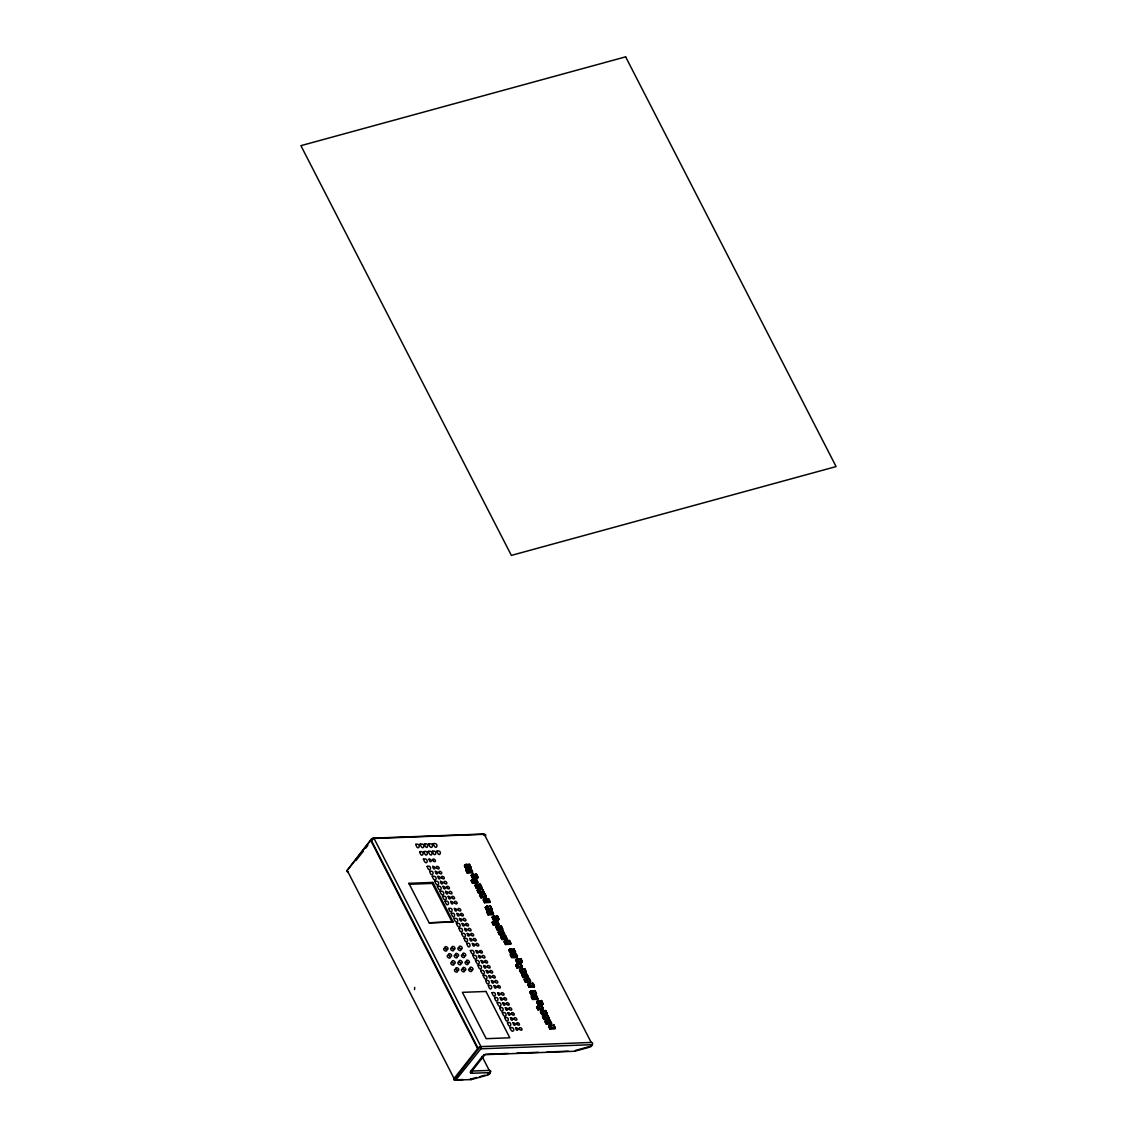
<?xml version="1.0" encoding="UTF-8"?>
<svg xmlns="http://www.w3.org/2000/svg" width="1137" height="1137" viewBox="0 0 1137 1137"><rect width="100%" height="100%" fill="white"/><g stroke="black" fill="none" stroke-linecap="round" stroke-linejoin="round"><path stroke-width="1.5" d="M480.88 1048.811L591.354 1044.704A2.16 0.995 -27.2 0 1 591.723 1045.713A2.16 0.995 -27.2 0 1 590.004 1047.049L574.725 1051.256L486.338 1054.61A3.951 1.819 -27.2 0 0 482.06 1056.799L470.661 1071.267A3.951 1.819 -27.2 0 0 471.656 1073.257L489.379 1072.646A2.089 0.966 -27.2 0 1 489.749 1073.626A2.089 0.966 -27.2 0 1 488.086 1074.92L471.173 1079.582L455.838 1080.022L480.88 1048.811L480.965 1046.608L374.03 838.438L371.643 838.694L347.993 869.507M477.568 878.006L475.82 874.14A2.729 1.265 -27.2 0 1 473.461 874.225L471.159 875.547L472.523 878.205L477.568 878.006L477.17 876.783A2.729 1.265 -27.2 0 1 474.825 876.883L472.523 878.205M471.173 880.678L476.218 880.493L475.834 879.271A2.729 1.265 -27.2 0 1 473.475 879.356L471.173 880.678L472.537 883.335L477.583 883.151L477.199 881.928A2.729 1.265 -27.2 0 1 474.84 882.014L472.537 883.335M482.529 889.248L483.595 892.687L478.464 893L477.099 890.342L479.402 889.02A2.729 1.265 -27.2 0 0 481.761 888.921L483.793 892.332M484.959 894.123L484.177 893.696A2.729 1.265 -27.2 0 1 481.832 893.781L479.53 895.103M480.88 897.761L485.925 897.576L485.542 896.354A2.729 1.265 -27.2 0 1 483.197 896.439L480.88 897.761L479.643 894.961M497.281 916.948L496.727 915.967A2.729 1.265 -27.2 0 1 494.382 916.052L492.065 917.374L493.43 920.032L498.475 919.847L498.091 918.625A2.729 1.265 -27.2 0 1 495.746 918.71L493.43 920.032M498.731 924.623L496.741 921.098A2.729 1.265 -27.2 0 1 494.396 921.197L492.094 922.519L493.458 925.177L498.489 924.978L498.105 923.756A2.729 1.265 -27.2 0 1 495.76 923.841L493.458 925.177M516.98 962.783L519.282 961.461A2.729 1.265 -27.2 0 0 521.627 961.376L522.025 962.598L516.98 962.783L515.615 960.14L517.918 958.804A2.729 1.265 -27.2 0 0 520.277 958.718L520.746 959.827M520.973 964.617L520.291 963.863A2.729 1.265 -27.2 0 1 517.932 963.949L515.63 965.27L516.994 967.928L522.039 967.729L521.656 966.507A2.729 1.265 -27.2 0 1 519.296 966.606L516.994 967.928M541.681 1006.799L541.198 1005.691A2.729 1.265 -27.2 0 1 538.853 1005.776L536.55 1007.098L537.915 1009.755L542.946 1009.571L542.562 1008.348A2.729 1.265 -27.2 0 1 540.217 1008.434L537.915 1009.755M547.508 1016.563L547.124 1015.341A2.729 1.265 -27.2 0 1 544.779 1015.44L542.463 1016.762L543.827 1019.406L548.873 1019.221L548.489 1017.999A2.729 1.265 -27.2 0 1 546.144 1018.084L543.827 1019.406M551.687 1023.186L550.919 1022.774A2.729 1.265 -27.2 0 1 548.56 1022.859C545.874 1025.631 543.244 1020.429 547.195 1020.202A2.729 1.265 -27.2 0 0 549.555 1020.116L551.303 1023.996L546.257 1024.181M414.536 989.574L414.692 987.385M471.997 1073.257L472.168 1071.054A2.373 1.094 -27.2 0 1 471.272 1070.798M471.116 867.318L470.391 866.891A2.729 1.265 -27.2 0 1 468.046 866.977C465.275 869.691 462.631 864.546 466.682 864.319A2.729 1.265 -27.2 0 0 469.027 864.234L470.69 868.114L465.644 868.298M467.264 872.932L469.553 871.724A2.729 1.265 -27.2 0 0 471.912 871.638L472.21 872.861L467.165 873.06L465.9 870.288L468.202 869.08A2.729 1.265 -27.2 0 0 470.547 868.981L471.272 869.222M480.098 885.169L479.686 884.103A2.729 1.265 -27.2 0 1 477.341 884.188L474.939 885.51L476.304 888.168L481.349 887.983L481.05 886.746A2.729 1.265 -27.2 0 1 478.691 886.846L476.304 888.168M484.874 899.95L488.228 899.822L487.929 898.6A2.729 1.265 -27.2 0 1 485.584 898.685L483.182 900.021L484.547 902.679L489.592 902.48L489.294 901.257A2.729 1.265 -27.2 0 1 486.949 901.343L484.547 902.679M490.601 906.701L489.948 906.061A2.729 1.265 -27.2 0 1 487.588 906.146L485.201 907.482L486.565 910.14L491.61 909.941L491.312 908.719A2.729 1.265 -27.2 0 1 488.953 908.804L486.565 910.14M491.752 912.045L491.454 910.822A2.729 1.265 -27.2 0 1 489.109 910.908L486.721 912.229M501.318 926.357L500.593 925.93A2.729 1.265 -27.2 0 1 498.248 926.015L495.86 927.351L500.891 927.152L501.318 926.357L502.625 929.227L497.224 929.995L496.059 927.11L497.224 929.995M502.653 929.114L501.957 928.588A2.729 1.265 -27.2 0 1 499.612 928.673L497.423 929.753M509.149 941.663L508.85 940.427A2.729 1.265 -27.2 0 1 506.491 940.526L504.103 941.848M505.468 944.506L507.855 943.17A2.729 1.265 -27.2 0 0 510.215 943.085L510.612 944.193L505.468 944.506L504.203 941.734M515.573 951.896L514.848 951.47A2.729 1.265 -27.2 0 1 512.503 951.57C509.717 954.298 507.088 949.125 511.138 948.912A2.729 1.265 -27.2 0 0 513.483 948.827L515.146 952.707L510.101 952.891M510.257 954.995L512.645 953.659A2.729 1.265 -27.2 0 0 515.004 953.573L515.487 954.568M524.868 969.008L525.905 972.448L520.76 972.76L519.495 969.975L521.798 968.767A2.729 1.265 -27.2 0 0 524.143 968.681L526.118 972.092M520.76 972.76L523.148 971.424A2.729 1.265 -27.2 0 0 525.507 971.339L526.204 971.865M533.111 983.519L534.049 987.072L533.75 985.85A2.729 1.265 -27.2 0 1 531.405 985.935C528.662 988.749 526.09 983.434 530.041 983.278A2.729 1.265 -27.2 0 0 532.386 983.192L534.418 986.49M534.958 991.521L534.404 990.654A2.729 1.265 -27.2 0 1 532.045 990.739L529.657 992.061L531.022 994.719L536.067 994.534L535.769 993.312A2.729 1.265 -27.2 0 1 533.409 993.397L531.022 994.719M476.574 874.666L477.895 877.423M476.588 879.796L477.924 882.568M486.295 896.88L484.959 894.023M504.785 933.946L504.032 933.406A2.729 1.265 -27.2 0 1 501.687 933.505C499.015 936.078 496.471 931.089 500.323 930.848A2.729 1.265 -27.2 0 0 502.668 930.762L504.416 934.628L499.37 934.827M507.216 938.707L506.462 938.181A2.729 1.265 -27.2 0 1 504.103 938.267C501.431 940.867 498.972 935.879 502.739 935.609A2.729 1.265 -27.2 0 0 505.098 935.524L506.846 939.404L501.801 939.588M521.044 964.389L522.38 967.146M528.335 976.697L527.568 976.171A2.729 1.265 -27.2 0 1 525.223 976.257C522.551 978.858 520.021 973.855 523.859 973.599A2.729 1.265 -27.2 0 0 526.218 973.514L527.966 977.394L522.921 977.578M525.337 982.354L530.382 982.155L529.998 980.933A2.729 1.265 -27.2 0 1 527.653 981.018C524.996 983.732 522.437 978.602 526.289 978.374A2.729 1.265 -27.2 0 0 528.634 978.275L529.117 979.383M543.301 1003.744L542.548 1003.204A2.729 1.265 -27.2 0 1 540.203 1003.303C537.545 1006.074 534.987 1000.844 538.839 1000.645A2.729 1.265 -27.2 0 0 541.184 1000.56L542.932 1004.426L537.886 1004.625M547.878 1015.881L549.171 1018.752M549.938 1021.339L550.265 1020.159M469.325 865.456L469.737 864.376M480.382 884.629L481.704 887.4M490.644 906.601L491.923 909.472M488.071 914.887L493.117 914.702L492.818 913.466A2.729 1.265 -27.2 0 1 490.473 913.565L488.071 914.887L486.807 912.116M513.91 949.892L514.151 948.869M517.065 956.757L516.369 956.231A2.729 1.265 -27.2 0 1 514.009 956.316C506.562 958.15 522.579 959.088 515.729 953.9M535.101 991.18L536.465 993.837M537.972 998.599L537.275 998.059A2.729 1.265 -27.2 0 1 534.93 998.144C532.159 1000.944 529.515 995.685 533.566 995.5A2.729 1.265 -27.2 0 0 535.911 995.401L537.574 999.281L532.528 999.48M541.667 1014.588L546.712 1014.403L546.414 1013.166A2.729 1.265 -27.2 0 1 544.069 1013.266C541.297 1015.782 538.753 1010.85 542.704 1010.608A2.729 1.265 -27.2 0 0 545.049 1010.523L547.139 1013.394M553.719 1026.1L553.975 1025.077L554.97 1028.9L549.924 1029.084L548.659 1026.313L550.948 1025.105A2.729 1.265 -27.2 0 0 553.307 1025.02L554.003 1025.162M483.836 892.218L483.111 891.579A2.729 1.265 -27.2 0 1 480.766 891.664L478.464 893M503.151 931.857L503.378 930.805M505.482 936.746L505.809 935.58M541.809 1001.413L541.894 1000.603M469.695 864.873L471.002 867.645L469.027 864.234M493.486 914.12L492.179 911.149M514.151 949.466L515.544 952.01M515.658 954.213L516.923 957.098M537.574 999.281L536.593 995.458M546.712 1014.403L545.732 1010.566M553.961 1025.659L555.325 1028.317L554.017 1025.247M490.559 1070.912L489.535 1073.911L487.546 1074.437A3.667 1.691 -27.2 0 0 488.285 1074.081M505.78 936.277L507.145 938.935M541.866 1001.299L543.173 1004.07M551.601 1023.513L550.308 1020.642M532.997 983.946L534.305 986.717M536.536 996.154L537.943 998.698M476.446 875.007L477.796 877.65M486.167 897.221L484.902 894.336M520.888 959.585L522.309 962.129M510.769 943.952L509.461 941.194M507.017 939.162L505.098 935.524M528.136 977.152L526.218 973.514M408.865 883.321L409.405 884.273L432.273 883.421L432.87 882.411L453.166 921.908L429.146 922.818L408.865 883.321L432.87 882.411M493.302 914.461L492.079 911.576M546.812 1014.275L545.049 1010.523M498.006 932.169L499.569 934.586M536.522 1001.967L538.085 1004.383M347.823 871.709A2.345 1.08 -27.2 0 1 347.14 870.331L371.088 839.945A2.345 1.08 -27.2 0 1 374.03 838.438L484.263 834.288A3.738 1.72 -27.2 0 1 485.499 836.093M355.895 860.61L363.485 850.973M365.659 848.216L367.82 845.459M371.074 841.337L373.249 838.58M456.193 1080.15L454.757 1079.88A2.345 1.08 -27.2 0 1 454.075 1078.516L478.009 1048.115A2.345 1.08 -27.2 0 1 480.965 1046.608L591.197 1042.458A3.738 1.72 -27.2 0 1 592.05 1044.775M454.146 1079.795L480.184 1046.751M470.562 1072.831L484.49 1055.15M465.8 870.402L470.846 870.217M540.317 1011.93L541.88 1014.346M549.924 1029.084L552.312 1027.763A2.729 1.265 -27.2 0 0 554.671 1027.677L555.368 1027.82M472.651 883.193L471.372 880.45M517.108 967.772L515.828 965.029M485.3 907.354L486.664 910.012M531.121 994.605L529.87 991.834M493.629 919.79L492.506 916.905M493.643 924.935L492.392 922.164M502 939.361L500.749 936.575M523.105 977.337L521.855 974.565M486.92 911.988L488.285 914.645M471.457 875.192L472.821 877.849M481.193 897.406L479.956 894.634M517.278 962.428L516.042 959.656M511.948 957.283L510.712 954.511M485.655 906.999L487.02 909.657M496.3 926.868L497.665 929.526M531.476 994.25L530.24 991.478M542.122 1014.105L540.899 1011.333M510.698 952.294L509.475 949.523M492.918 916.564L494.282 919.222M538.739 1003.8L537.531 1001.043M538.767 1008.945L537.559 1006.188M533.424 998.656L532.215 995.898M481.889 896.837L480.695 894.08M530.212 986.234L529.018 983.477M589.435 1046.58L575.237 1050.517M476.716 1077.464L469.993 1079.297L471.173 1079.582M480.07 1076.554L485.115 1075.176M372.68 838.168L483.154 834.061A2.16 0.995 -27.2 0 1 483.523 835.07M453.166 921.908L429.146 922.818M529.003 987.257L534.049 987.072M485.357 1054.297L508.296 1053.43M517.108 1053.104L538.284 1052.308M547.096 1051.981L568.273 1051.185M472.168 1071.054L489.251 1070.414A3.667 1.691 -27.2 0 1 489.592 1073.186M454.757 1079.88L463.228 1079.553M497.395 915.939L498.859 918.852M497.409 921.084L498.887 924.083M541.866 1005.662L543.33 1008.576M488.555 898.571L490.019 901.584M492.079 910.794L493.543 913.707M484.263 834.288L591.197 1042.458M520.945 958.704L522.38 961.518M521.044 959.045L522.352 962.016M533.011 983.164L534.475 986.077M520.277 958.718L521.627 961.376M476.488 874.111L477.952 877.11M524.768 968.667L526.232 971.666M532.386 983.192L534.177 986.916M541.184 1000.56L543.031 1004.312M541.567 1001.782L542.932 1004.426M475.82 874.14L477.654 877.892M488.654 899.026L489.962 901.897M497.509 916.294L498.816 919.264M529.302 978.261L530.752 981.458M553.307 1025.02L554.671 1027.677M487.929 898.6L489.848 902.124M497.409 916.72L498.717 919.492M509.475 940.413L510.939 943.412M524.143 968.681L525.905 972.448L524.441 969.904M526.928 974.153L528.25 976.925M545.774 1010.75L547.11 1013.707M480.311 884.074L481.775 887.073M496.727 915.967L498.575 919.719M509.561 940.853L510.868 943.724M513.483 948.827L514.848 951.47M528.634 978.275L529.998 980.933M535.03 990.625L536.493 993.624M545.717 1011.163L546.968 1014.048M547.792 1015.327L549.256 1018.425M482.429 888.907L483.865 891.721M484.845 893.668L486.295 896.482M497.111 917.189L498.475 919.847M515.63 953.545L517.065 956.373M520.959 963.835L522.423 966.834M526.687 974.622L528.051 977.266M479.686 884.103L481.605 887.627M501.218 925.902L502.682 928.915M508.85 940.427L510.215 943.085M534.404 990.654L535.769 993.312M547.124 1015.341L549.043 1018.979M549.555 1020.116L550.919 1022.774M480.169 885.083L481.463 887.826M517.918 958.804L519.282 961.461M481.761 888.921L483.111 891.579M484.177 893.696L486.025 897.448M490.573 906.047L492.023 909.145M501.218 926.683L502.511 929.455M515.004 953.573L516.781 957.297M520.291 963.863L521.656 966.507M541.979 1006.018L543.287 1008.988M471.173 868.966L472.637 871.965M476.502 879.242L477.966 882.355M500.593 925.93L502.383 929.654M503.393 931.402L504.657 934.273M515.303 954.796L516.667 957.453M517.292 958.832L518.657 961.49M530.041 983.278L531.405 985.935M538.839 1000.645L540.203 1003.303M471.258 869.407L472.566 872.278M489.948 906.061L491.795 909.699L490.36 907.141M502.668 930.762L504.032 933.406M517.122 958.917L518.486 961.575L516.951 959.017M535.911 995.401L537.702 999.139M541.198 1005.691L542.562 1008.348M471.159 869.748L472.466 872.505M473.461 874.225L474.825 876.883M505.567 936.632L506.846 939.404M529.373 983.306L530.737 985.964M539.578 1003.317L538.213 1000.659L539.393 1003.402M550.948 1025.105L552.312 1027.763M470.547 868.981L472.324 872.719M475.834 879.271L477.199 881.928M485.584 898.685L486.949 901.343M497.523 921.524L498.83 924.395M516.781 959.116L518.145 961.76M521.798 968.767L523.148 971.424M529.188 983.391L530.553 986.049M472.836 874.254L474.2 876.897M494.382 916.052L495.746 918.71M511.138 948.912L512.503 951.57M516.624 959.216L517.832 961.973M523.859 973.599L525.223 976.257M526.289 978.374L527.653 981.018M537.858 1000.844L539.222 1003.502M550.28 1025.133L551.644 1027.791M472.665 874.339L474.03 876.982M491.454 910.822L492.818 913.466M496.741 921.098L498.589 924.864M516.312 959.429L517.676 962.087M521.116 968.795L522.48 971.453M528.847 983.576L530.055 986.333M537.702 1000.944L539.066 1003.601M542.704 1010.608L544.069 1013.266M551.473 1027.876L550.109 1025.219L551.303 1027.962M472.495 874.424L473.859 877.082M477.341 884.188L478.691 886.846M484.916 898.713L486.281 901.371M493.756 916.081L495.121 918.739M497.125 922.32L498.489 924.978M506.491 940.526L507.855 943.17M516.17 959.543L517.534 962.2M520.945 968.88L522.309 971.538M528.534 983.789L529.899 986.447M532.045 990.739L533.409 993.397M544.779 1015.44L546.144 1018.084M547.195 1020.202L548.56 1022.859M472.324 874.524L473.532 877.281M484.746 898.798L486.096 901.456M493.572 916.166L494.936 918.824M510.47 948.94L511.835 951.584M520.774 968.98L522.139 971.638M523.063 973.713L524.598 976.285M525.493 978.474L527.028 981.046M528.378 983.903L529.743 986.546M537.375 1001.157L538.597 1003.914M542.036 1010.637L543.401 1013.28M549.768 1025.403L551.132 1028.061M466.682 864.319L468.046 866.977M472.011 874.737L473.376 877.38M479.402 889.02L480.766 891.664M481.832 893.781L483.197 896.439M484.561 898.898L485.755 901.641M493.401 916.251L494.766 918.909M505.823 940.541L507.187 943.198M510.3 949.025L511.65 951.669M512.645 953.659L514.009 956.316M515.8 959.898L517.093 962.641M517.932 963.949L519.296 966.606M520.604 969.079L521.812 971.837M522.892 973.798L524.256 976.456M525.322 978.573L526.687 981.231M529.6 986.66L528.236 984.017L529.33 986.902M537.09 1001.37L538.455 1004.028M541.866 1010.722L543.23 1013.365M549.597 1025.517L550.805 1028.274M471.855 874.836L473.219 877.494M476.659 884.216L478.023 886.86M484.234 899.097L485.598 901.74M493.245 916.351L494.609 919.009M498.248 926.015L499.612 928.673M505.652 940.626L507.017 943.284M510.115 949.111L511.309 951.868M520.277 969.278L521.641 971.936M522.722 973.897L524.086 976.555M525.152 978.673L526.516 981.33M531.377 990.768L532.741 993.425M536.962 1001.484L538.199 1004.269M541.681 1010.807L543.045 1013.465M544.154 1015.455L545.518 1018.112M546.57 1020.23L547.935 1022.874M549.299 1025.73L550.663 1028.388M471.713 874.95L472.949 877.721M476.488 884.302L477.853 886.945M478.776 889.035L480.141 891.692M481.207 893.81L482.571 896.468M484.078 899.196L485.442 901.854M487.588 906.146L488.953 908.804M500.323 930.848L501.687 933.505M502.739 935.609L504.103 938.267M505.482 940.725L506.846 943.383M509.788 949.31L511.153 951.967M511.977 953.687L513.341 956.345M517.307 963.977L518.671 966.621M520.135 969.392L521.499 972.05L519.993 969.506M523.93 976.655L522.11 974.338M524.981 978.772L526.346 981.43M527.852 984.358L529.217 987.015M531.206 990.853L532.571 993.511M533.566 995.5L534.93 998.144M538.853 1005.776L540.217 1008.434M541.525 1010.907L542.889 1013.564M543.969 1015.54L545.163 1018.297M546.4 1020.315L547.593 1023.058M549.143 1025.844L550.507 1028.502M465.843 864.433L467.378 867.005M476.318 884.387L477.512 887.144M478.606 889.12L479.97 891.778M481.036 893.895L482.401 896.553M483.921 899.31L485.286 901.968M492.776 916.678L494.14 919.321L492.634 916.792M497.58 926.044L498.944 928.702M505.311 940.825L506.505 943.582M509.632 949.423L510.996 952.067M511.806 953.772L513.171 956.43M517.136 964.062L518.5 966.706M524.839 978.886L526.047 981.643M531.036 990.938L532.4 993.596M541.354 1011.006L542.562 1013.763M543.642 1015.739L545.007 1018.382M546.058 1020.5L547.423 1023.158M549.015 1025.958L550.251 1028.729L548.759 1026.199M465.658 864.518L467.023 867.176M468.202 869.08L469.553 871.724M471.358 875.305L472.637 878.048M473.475 879.356L474.84 882.014M475.991 884.586L477.355 887.244M478.435 889.219L479.8 891.877M480.866 893.98L482.23 896.638M483.779 899.424L485.002 902.195M497.409 926.129L498.773 928.787L497.239 926.214M504.984 941.038L506.349 943.682M511.636 953.872L513 956.515M516.965 964.148L518.33 966.805M519.851 969.619L521.087 972.391M524.541 979.099L525.905 981.757M530.865 991.038L532.059 993.795M538.227 1005.804L539.592 1008.462M541.041 1011.219L542.406 1013.877M543.472 1015.838L544.836 1018.496M545.902 1020.6L547.267 1023.257L545.746 1020.713M465.502 864.617L466.852 867.275M477.185 887.343L475.82 884.7L477.043 887.457M478.265 889.319L479.629 891.962M483.509 899.651L484.874 902.309M486.92 906.175L488.285 908.833M499.513 930.961L501.062 933.52M501.943 935.723L503.478 938.295M504.842 941.138L506.207 943.795M509.333 949.637L510.556 952.408M511.465 953.957L512.83 956.615M516.795 964.247L518.003 967.004M519.609 969.861L520.973 972.519M521.982 974.452L523.347 977.109M524.413 979.213L525.777 981.871M530.538 991.251L531.903 993.909M532.727 995.6L534.262 998.172M538.057 1005.89L539.421 1008.547M543.315 1015.938L544.68 1018.596M465.331 864.731L466.696 867.375M467.52 869.094L468.885 871.752M472.85 879.384L474.214 882.042M478.108 889.418L479.317 892.175M480.539 894.179L481.733 896.951M483.396 899.779L484.646 902.551M486.75 906.26L487.944 909.017M489.109 910.908L490.473 913.565M492.264 917.147L493.557 919.876M494.396 921.197L495.76 923.841M497.068 926.314L498.262 929.071M499.342 931.047L500.706 933.704M501.772 935.822L503.137 938.466M504.686 941.251L505.922 944.023M510.428 952.536L509.063 949.878L510.2 952.763M511.309 954.071L512.503 956.828M516.482 964.46L517.847 967.118M524.285 979.341L525.536 982.112M530.396 991.365L531.761 994.008M532.542 995.699L533.907 998.357M537.886 1005.975L539.251 1008.633M540.757 1011.461L541.994 1014.232M543.173 1016.052L544.396 1018.823L542.903 1016.279M545.604 1020.827L546.826 1023.584M465.175 864.831L466.54 867.488M467.35 869.194L468.714 871.837M472.679 879.469L474.044 882.127M475.536 884.913L476.758 887.684M479.16 892.289L477.796 889.631L479.018 892.403M480.226 894.407L481.591 897.05M486.409 906.459L487.773 909.103M496.741 926.527L498.105 929.185M499.186 931.146L500.55 933.804M501.602 935.907L502.966 938.565M504.43 941.493L505.794 944.136M510.996 954.284L512.361 956.942M516.34 964.574L517.705 967.217M532.386 995.799L533.75 998.442M537.716 1006.074L539.08 1008.732M545.319 1021.054L546.684 1023.698M465.019 864.944L466.241 867.716M467.179 869.279L468.543 871.937M472.509 879.569L473.703 882.312M475.266 885.154L476.63 887.812M480.084 894.521L481.448 897.164M486.252 906.559L487.602 909.216M488.441 910.936L489.805 913.579M493.771 921.212L495.135 923.869M496.585 926.641L497.949 929.299M499.015 931.246L500.379 933.903M501.445 936.021L502.81 938.665M504.316 941.607L505.667 944.264M510.854 954.398L512.204 957.056M516.198 964.688L517.42 967.445M529.984 991.706L531.349 994.363M542.775 1016.407L544.026 1019.178L542.591 1016.606M545.206 1021.168L546.456 1023.94M464.735 865.172L466.099 867.829M467.009 869.379L468.202 872.136M472.182 879.768L473.546 882.411M475.152 885.268L476.403 888.054M477.526 889.859L478.762 892.63M486.082 906.658L487.446 909.316M488.27 911.021L489.635 913.679M493.6 921.297L494.965 923.955M498.859 931.359L500.081 934.117M501.289 936.121L502.511 938.892M515.942 964.915L517.307 967.573M532.059 995.998L533.267 998.769M537.247 1006.401L538.611 1009.059M545.007 1021.381L546.371 1024.025M464.607 865.285L465.857 868.057M466.682 869.592L468.046 872.235M472.026 879.867L473.39 882.525M477.284 890.1L478.578 892.843M479.715 894.862L481.079 897.519M485.94 906.772L487.148 909.543M488.086 911.107L489.45 913.764M493.43 921.396L494.794 924.054M496.173 926.982L497.537 929.64M499.939 934.23L498.575 931.573L499.683 934.472M501.005 936.348L502.369 939.006M510.47 954.753L511.821 957.397M531.761 996.225L533.125 998.883M538.469 1009.173L537.105 1006.515L538.213 1009.4M464.379 865.527L465.744 868.185M466.54 869.691L467.904 872.349M471.883 879.981L473.248 882.639M487.929 911.206L489.294 913.864M493.259 921.496L494.453 924.253M500.863 936.462L502.227 939.119M510.357 954.867L511.622 957.638M531.619 996.339L532.983 998.997M466.397 869.805L467.748 872.463M471.741 880.095L472.964 882.866L471.485 880.322M485.527 907.127L486.892 909.771M487.759 911.306L488.967 914.077M492.946 921.695L494.311 924.353M531.491 996.467L532.741 999.238M536.735 1006.87L538.028 1009.613M466.255 869.919L467.492 872.69M487.446 911.533L488.811 914.176L487.304 911.647M492.79 921.809L494.154 924.466M531.263 996.694L532.628 999.352M466.014 870.16L467.378 872.818M492.648 921.922L493.884 924.694M487.162 911.76L488.398 914.532M492.278 922.278L493.572 925.021M432.273 883.421L451.972 921.766M371.088 839.945L478.009 1048.115M482.031 1056.372L489.251 1070.414M370.705 840.428L477.625 1048.612M347.14 870.331L454.075 1078.516M483.722 1054.781A2.373 1.094 -27.2 0 1 484.291 1054.525M591.538 1045.301A3.738 1.72 -27.2 0 1 590.913 1045.784M457.145 970.302A1.791 1.109 38.2 0 1 456.946 972.092A1.791 1.109 38.2 0 1 454.672 970.884A1.791 1.109 38.2 0 1 455.269 969.307M450.167 956.629A1.791 1.109 38.2 0 1 449.385 958.093A1.791 1.109 38.2 0 1 447.296 956.487A1.791 1.109 38.2 0 1 448.447 955.307M446.344 949.267A1.791 1.109 38.2 0 1 445.917 951.101A1.791 1.109 38.2 0 1 443.672 949.381A1.791 1.109 38.2 0 1 445.263 948.443M453.791 963.664A1.791 1.109 38.2 0 1 452.867 965.114A1.791 1.109 38.2 0 1 450.849 963.295A1.791 1.109 38.2 0 1 452.469 962.485M464.379 970.401A1.791 1.109 38.2 0 1 463.47 971.851A1.791 1.109 38.2 0 1 461.451 970.017A1.791 1.109 38.2 0 1 463.057 969.207M460.926 963.778A1.791 1.109 38.2 0 1 459.476 964.759A1.791 1.109 38.2 0 1 457.856 962.698A1.791 1.109 38.2 0 1 459.874 962.428M453.038 948.67A1.791 1.109 38.2 0 1 453.251 950.774A1.791 1.109 38.2 0 1 450.806 949.48A1.791 1.109 38.2 0 1 451.858 948.059M457.316 956.729A1.791 1.109 38.2 0 1 456.122 957.795A1.791 1.109 38.2 0 1 454.26 956.103A1.791 1.109 38.2 0 1 455.44 955.037M471.343 969.762A1.791 1.109 38.2 0 1 470.917 971.581A1.791 1.109 38.2 0 1 468.671 969.861A1.791 1.109 38.2 0 1 470.263 968.937M467.989 963.138A1.791 1.109 38.2 0 1 467.08 964.588A1.791 1.109 38.2 0 1 465.061 962.755A1.791 1.109 38.2 0 1 466.667 961.945M460.542 948.741A1.791 1.109 38.2 0 1 460.357 950.532A1.791 1.109 38.2 0 1 458.083 949.324A1.791 1.109 38.2 0 1 458.68 947.746M464.507 956.459A1.791 1.109 38.2 0 1 463.455 957.539A1.791 1.109 38.2 0 1 461.551 956.075A1.791 1.109 38.2 0 1 462.262 954.739M415.801 844.308C417.805 852.75 422.452 842.887 415.801 844.308M420.15 844.151C422.85 852.864 427.086 842.673 420.15 844.151M419.61 851.741C421.898 860.24 426.048 850.22 419.638 851.67M424.442 843.995C427.114 852.679 430.212 841.877 424.442 843.995M423.959 851.57C426.005 860.027 430.525 850.135 423.973 851.542M423.39 859.117C426.489 868.014 430.127 857.54 423.405 859.075M428.649 843.825C431.364 852.523 435.784 842.574 428.649 843.796M428.251 851.414C431.662 860.396 434.604 849.737 428.308 851.315M427.128 866.394C429.758 875.035 433.211 864.518 427.142 866.351M433.169 843.654C436.267 852.551 439.891 842.076 433.183 843.626M429.687 871.354C431.776 879.839 436.111 869.762 429.687 871.354M432.458 851.258C434.86 859.842 438.584 849.41 432.458 851.258M432.273 876.385C435.087 885.154 439.365 875.049 432.287 876.357M436.978 851.087C438.981 859.529 443.544 849.595 436.978 851.087M434.831 881.374C437.844 890.228 441.639 879.867 434.846 881.331M437.39 886.363C440.36 895.16 444.212 884.941 437.418 886.291M439.962 891.365C442.876 900.12 446.784 890.001 440.019 891.28M442.549 896.382C445.363 905.151 449.328 894.819 442.549 896.382M445.107 901.385C447.481 909.955 451.488 899.694 445.107 901.385M448.76 908.491C450.963 917.033 455.042 906.8 448.774 908.449M451.304 913.437C453.762 922.079 457.316 911.519 451.304 913.437M453.89 918.483C456.69 927.209 460.897 917.189 453.919 918.412M456.449 923.471C459.547 932.312 463.015 921.908 456.477 923.4M459.007 928.446C461.21 936.945 465.573 926.953 459.021 928.417M461.594 933.463C464.635 942.317 468.401 931.999 461.622 933.406M464.166 938.48C466.17 946.922 470.732 936.987 464.166 938.48M466.738 943.483C469.254 952.11 472.694 941.55 466.738 943.44M470.363 950.56C473.475 959.443 476.801 948.784 470.363 950.56M472.921 955.521C475.735 964.261 479.97 954.227 472.949 955.45M475.508 960.552C478.663 969.477 482.131 958.946 475.522 960.523M478.066 965.54C480.127 973.968 484.732 964.219 478.094 965.469M480.624 970.529C483.95 979.525 487.077 968.795 480.638 970.486M483.197 975.546C486.181 984.344 490.019 974.125 483.225 975.475M485.783 980.563C487.83 989.019 492.349 979.113 485.783 980.52M488.341 985.552C490.402 994.036 494.808 983.988 488.341 985.552M492.008 992.7C494.382 1001.271 498.39 991.009 492.008 992.7M494.552 997.661C496.556 1006.089 501.119 996.154 494.552 997.661M497.153 1002.692C499.996 1011.461 504.117 1001.313 497.167 1002.663M499.712 1007.68C501.9 1016.165 506.278 1006.188 499.726 1007.652M502.27 1012.669C505.084 1021.424 509.362 1011.319 502.284 1012.626M504.842 1017.686C507.102 1026.128 511.295 1016.265 504.899 1017.587M507.429 1022.703C509.817 1031.287 513.54 1020.841 507.429 1022.703M509.987 1027.692C512.659 1036.361 516.965 1026.299 510.001 1027.663M429.061 859.103C429.63 864.887 433.979 859.501 429.061 859.103M432.785 866.366C433.353 872.15 437.702 866.764 432.785 866.366M435.329 871.326C435.912 877.11 440.246 871.724 435.329 871.326M437.916 876.357C438.498 882.156 442.833 876.755 437.916 876.357M440.474 881.346C441.057 887.13 445.391 881.743 440.474 881.346M443.046 886.334C443.615 892.119 447.964 886.732 443.046 886.334M445.619 891.351C446.187 897.136 450.536 891.749 445.619 891.351M448.191 896.368C448.774 902.153 453.109 896.766 448.191 896.368M450.764 901.357C451.332 907.155 455.681 901.755 450.764 901.357M454.402 908.463C454.985 914.247 459.32 908.861 454.402 908.463M456.96 913.423C457.529 919.208 461.878 913.821 456.96 913.423M459.547 918.454C460.115 924.253 464.464 918.852 459.547 918.454M462.105 923.443C462.674 929.227 467.023 923.841 462.105 923.443M464.663 928.432C465.232 934.216 469.581 928.83 464.663 928.432M467.236 933.434C467.819 939.233 472.153 933.847 467.236 933.434M469.823 938.451C470.391 944.25 474.74 938.864 469.823 938.451M472.381 943.454C472.964 949.253 477.298 943.852 472.381 943.454M476.019 950.532C476.588 956.316 480.937 950.93 476.019 950.532M478.563 955.492C479.146 961.277 483.481 955.89 478.563 955.492M481.15 960.523C481.733 966.322 486.067 960.936 481.15 960.523M483.708 965.512C484.291 971.311 488.626 965.91 483.708 965.512M486.281 970.501C486.849 976.285 491.198 970.899 486.281 970.501M488.853 975.518C489.422 981.302 493.771 975.916 488.853 975.518M491.426 980.535C492.008 986.319 496.343 980.933 491.426 980.535M493.998 985.523C494.567 991.322 498.916 985.921 493.998 985.523M497.665 992.672C498.233 998.457 502.582 993.07 497.665 992.672M500.209 997.632C500.792 1003.417 505.126 998.03 500.209 997.632M502.796 1002.663C503.378 1008.462 507.713 1003.061 502.796 1002.663M505.354 1007.652C505.937 1013.451 510.271 1008.05 505.354 1007.652M507.912 1012.641C508.495 1018.425 512.844 1013.039 507.912 1012.641M510.499 1017.658C511.067 1023.442 515.416 1018.056 510.499 1017.658M513.071 1022.675C513.654 1028.459 517.989 1023.073 513.071 1022.675M515.644 1027.663C516.212 1033.462 520.561 1028.061 515.644 1027.663M625.634 56.85L300.907 145.664L511.366 555.396L836.093 466.582L625.634 56.85M485.996 991.464L462.389 992.345L486.181 1038.678L509.802 1037.797L485.996 991.464M519.353 1028.971A1.634 1.023 38.2 0 0 521.826 1030.008A1.634 1.023 38.2 0 0 520.675 1027.777A1.634 1.023 38.2 0 0 519.353 1028.971M516.781 1023.968A1.634 1.023 38.2 0 0 519.254 1025.02A1.634 1.023 38.2 0 0 518.102 1022.788A1.634 1.023 38.2 0 0 516.781 1023.968M514.208 1018.951A1.634 1.023 38.2 0 0 516.681 1020.003A1.634 1.023 38.2 0 0 515.53 1017.771A1.634 1.023 38.2 0 0 514.208 1018.951M511.622 1013.934A1.634 1.023 38.2 0 0 514.109 1014.986A1.634 1.023 38.2 0 0 512.958 1012.754A1.634 1.023 38.2 0 0 511.622 1013.934M509.063 1008.96A1.634 1.023 38.2 0 0 511.536 1009.997A1.634 1.023 38.2 0 0 510.399 1007.766A1.634 1.023 38.2 0 0 509.063 1008.96M506.505 1003.971A1.634 1.023 38.2 0 0 508.978 1005.009A1.634 1.023 38.2 0 0 507.841 1002.777A1.634 1.023 38.2 0 0 506.505 1003.971M503.918 998.926A1.634 1.023 38.2 0 0 506.391 999.977A1.634 1.023 38.2 0 0 505.24 997.746A1.634 1.023 38.2 0 0 503.918 998.926M501.374 993.965A1.634 1.023 38.2 0 0 503.847 995.017A1.634 1.023 38.2 0 0 502.696 992.786A1.634 1.023 38.2 0 0 501.374 993.965M497.708 986.831A1.634 1.023 38.2 0 0 500.181 987.868A1.634 1.023 38.2 0 0 499.029 985.637A1.634 1.023 38.2 0 0 497.708 986.831M495.135 981.828A1.634 1.023 38.2 0 0 497.608 982.88A1.634 1.023 38.2 0 0 496.471 980.648A1.634 1.023 38.2 0 0 495.135 981.828M492.563 976.811A1.634 1.023 38.2 0 0 495.036 977.863A1.634 1.023 38.2 0 0 493.884 975.631A1.634 1.023 38.2 0 0 492.563 976.811M489.976 971.794A1.634 1.023 38.2 0 0 492.463 972.846A1.634 1.023 38.2 0 0 491.312 970.614A1.634 1.023 38.2 0 0 489.976 971.794M487.418 966.82A1.634 1.023 38.2 0 0 489.905 967.857A1.634 1.023 38.2 0 0 488.754 965.626A1.634 1.023 38.2 0 0 487.418 966.82M482.273 956.785A1.634 1.023 38.2 0 0 484.746 957.837A1.634 1.023 38.2 0 0 483.595 955.606A1.634 1.023 38.2 0 0 482.273 956.785M479.729 951.825A1.634 1.023 38.2 0 0 482.202 952.877A1.634 1.023 38.2 0 0 481.05 950.646A1.634 1.023 38.2 0 0 479.729 951.825M484.859 961.831A1.634 1.023 38.2 0 0 487.332 962.883A1.634 1.023 38.2 0 0 486.195 960.637A1.634 1.023 38.2 0 0 484.859 961.831M476.09 944.762A1.634 1.023 38.2 0 0 478.563 945.799A1.634 1.023 38.2 0 0 477.426 943.568A1.634 1.023 38.2 0 0 476.09 944.762M473.518 939.759A1.634 1.023 38.2 0 0 476.005 940.796A1.634 1.023 38.2 0 0 474.854 938.565A1.634 1.023 38.2 0 0 473.518 939.759M470.945 934.742A1.634 1.023 38.2 0 0 473.418 935.794A1.634 1.023 38.2 0 0 472.281 933.548A1.634 1.023 38.2 0 0 470.945 934.742M468.373 929.725A1.634 1.023 38.2 0 0 470.846 930.777A1.634 1.023 38.2 0 0 469.695 928.531A1.634 1.023 38.2 0 0 468.373 929.725M465.815 924.736A1.634 1.023 38.2 0 0 468.288 925.788A1.634 1.023 38.2 0 0 467.136 923.557A1.634 1.023 38.2 0 0 465.815 924.736M460.656 914.716A1.634 1.023 38.2 0 0 463.143 915.768A1.634 1.023 38.2 0 0 461.992 913.523A1.634 1.023 38.2 0 0 460.656 914.716M458.112 909.756A1.634 1.023 38.2 0 0 460.584 910.808A1.634 1.023 38.2 0 0 459.447 908.577A1.634 1.023 38.2 0 0 458.112 909.756M463.256 919.762A1.634 1.023 38.2 0 0 465.729 920.799A1.634 1.023 38.2 0 0 464.578 918.568A1.634 1.023 38.2 0 0 463.256 919.762M451.901 897.661A1.634 1.023 38.2 0 0 454.374 898.713A1.634 1.023 38.2 0 0 453.237 896.468A1.634 1.023 38.2 0 0 451.901 897.661M449.328 892.644A1.634 1.023 38.2 0 0 451.801 893.696A1.634 1.023 38.2 0 0 450.65 891.465A1.634 1.023 38.2 0 0 449.328 892.644M446.742 887.627A1.634 1.023 38.2 0 0 449.229 888.679A1.634 1.023 38.2 0 0 448.077 886.448A1.634 1.023 38.2 0 0 446.742 887.627M444.183 882.653A1.634 1.023 38.2 0 0 446.656 883.691A1.634 1.023 38.2 0 0 445.519 881.459A1.634 1.023 38.2 0 0 444.183 882.653M439.038 872.619A1.634 1.023 38.2 0 0 441.511 873.671A1.634 1.023 38.2 0 0 440.36 871.439A1.634 1.023 38.2 0 0 439.038 872.619M436.494 867.659A1.634 1.023 38.2 0 0 438.967 868.711A1.634 1.023 38.2 0 0 437.816 866.479A1.634 1.023 38.2 0 0 436.494 867.659M441.625 877.665A1.634 1.023 38.2 0 0 444.098 878.702A1.634 1.023 38.2 0 0 442.961 876.471A1.634 1.023 38.2 0 0 441.625 877.665M454.473 902.664A1.634 1.023 38.2 0 0 456.946 903.702A1.634 1.023 38.2 0 0 455.795 901.47A1.634 1.023 38.2 0 0 454.473 902.664M432.756 860.396A1.634 1.023 38.2 0 0 435.244 861.448A1.634 1.023 38.2 0 0 434.092 859.217A1.634 1.023 38.2 0 0 432.756 860.396M455.894 969.136A1.791 1.109 38.2 0 0 458.595 970.273A1.791 1.109 38.2 0 0 457.344 967.843A1.791 1.109 38.2 0 0 455.894 969.136M448.674 955.108A1.791 1.109 38.2 0 0 451.389 956.245A1.791 1.109 38.2 0 0 450.138 953.801A1.791 1.109 38.2 0 0 448.674 955.108M445.093 948.116A1.791 1.109 38.2 0 0 447.793 949.253A1.791 1.109 38.2 0 0 446.543 946.808A1.791 1.109 38.2 0 0 445.093 948.116M452.299 962.144A1.791 1.109 38.2 0 0 454.999 963.281A1.791 1.109 38.2 0 0 453.748 960.85A1.791 1.109 38.2 0 0 452.299 962.144M462.887 968.88A1.791 1.109 38.2 0 0 465.601 970.017A1.791 1.109 38.2 0 0 464.337 967.573A1.791 1.109 38.2 0 0 462.887 968.88M459.305 961.888A1.791 1.109 38.2 0 0 462.006 963.025A1.791 1.109 38.2 0 0 460.755 960.58A1.791 1.109 38.2 0 0 459.305 961.888M452.1 947.846A1.791 1.109 38.2 0 0 454.8 948.983A1.791 1.109 38.2 0 0 453.549 946.552A1.791 1.109 38.2 0 0 452.1 947.846M455.681 954.838A1.791 1.109 38.2 0 0 458.382 955.975A1.791 1.109 38.2 0 0 457.131 953.545A1.791 1.109 38.2 0 0 455.681 954.838M470.093 968.596A1.791 1.109 38.2 0 0 472.793 969.747A1.791 1.109 38.2 0 0 471.542 967.303A1.791 1.109 38.2 0 0 470.093 968.596M466.511 961.618A1.791 1.109 38.2 0 0 469.211 962.755A1.791 1.109 38.2 0 0 467.961 960.31A1.791 1.109 38.2 0 0 466.511 961.618M459.291 947.576A1.791 1.109 38.2 0 0 462.006 948.713A1.791 1.109 38.2 0 0 460.741 946.282A1.791 1.109 38.2 0 0 459.291 947.576M462.887 954.568A1.791 1.109 38.2 0 0 465.587 955.705A1.791 1.109 38.2 0 0 464.337 953.275A1.791 1.109 38.2 0 0 462.887 954.568"/></g></svg>
